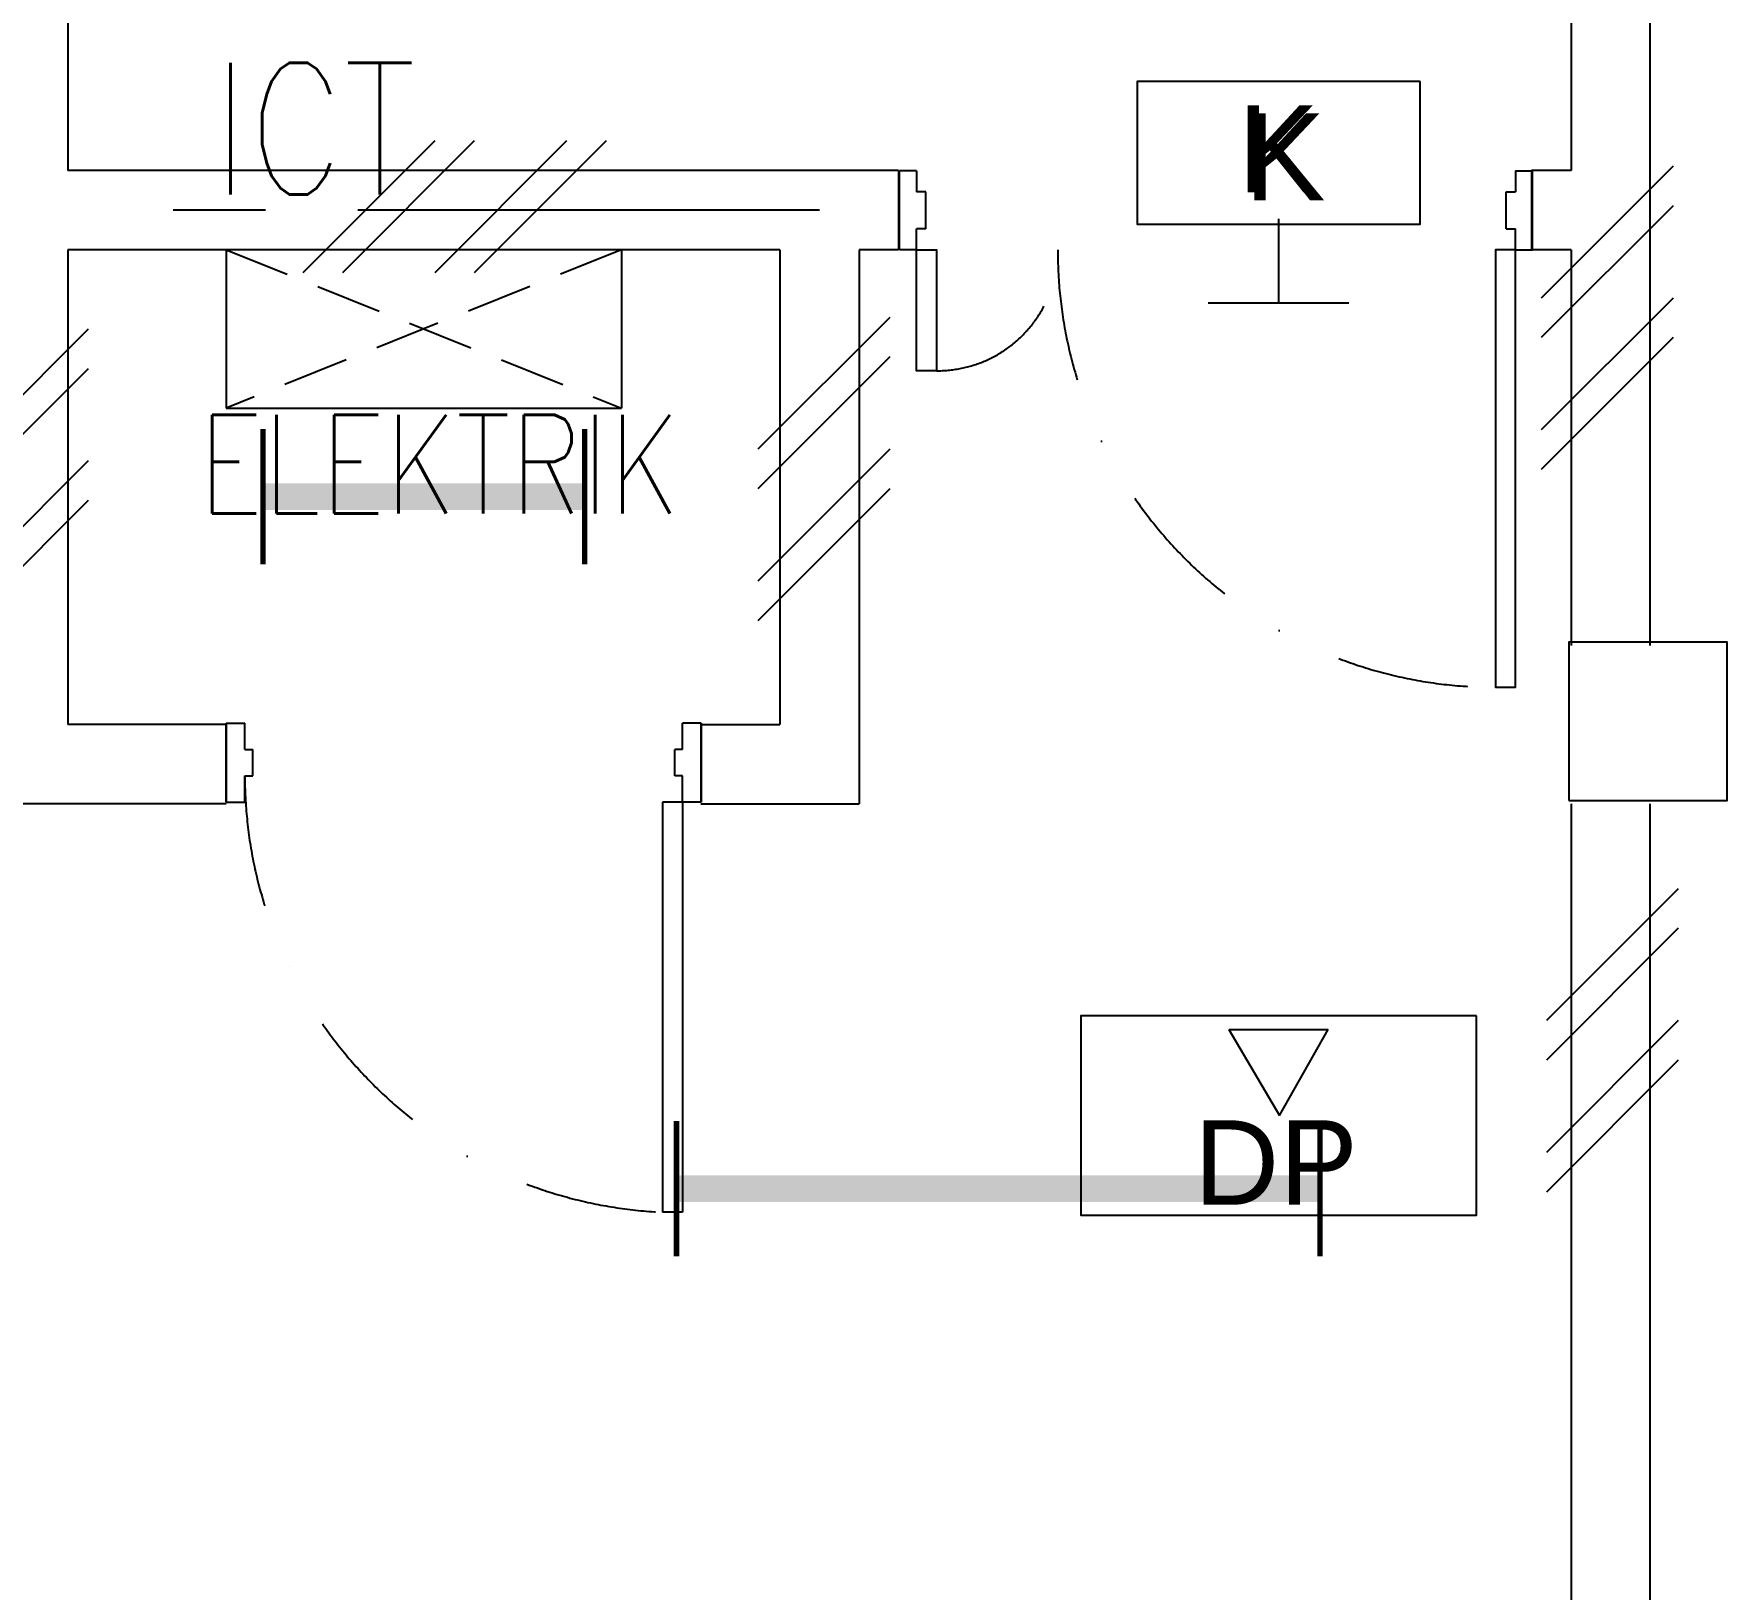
# Model space of a CAD drawing. Header units: inches. Extents: x -106706990 to 300603, y -86718466 to 1728185.
# Drawn here: x 152169 to 155379, y 44421 to 47369 of the extents above; entities that cross this region are included whole.
import ezdxf
from ezdxf.enums import TextEntityAlignment as Align

# ---------------------------------------------------------------- set-up
doc = ezdxf.new("R2010")
doc.units = ezdxf.units.IN
doc.header["$MEASUREMENT"] = 0
for name, pattern in [('CENTER', [2, 1.25, -0.25, 0.25, -0.25]), ('DASHDOT', [1, 0.5, -0.25, 0, -0.25]), ('HIDDEN', [0.375, 0.25, -0.125])]:
    doc.linetypes.add(name, pattern=pattern)
for name, color, linetype in [('A-COLUMN', 3, 'Continuous'), ('A-DOOR', 9, 'Continuous'), ('A-HIDDEN', 8, 'HIDDEN'), ('A-PTILE', 8, 'Continuous'), ('A-ROOMSYM', 3, 'Continuous'), ('A-TXTBOMBA', 7, 'Continuous'), ('A-WALL', 1, 'Continuous'), ('A-WLH', 7, 'Continuous'), ('area', 3, 'Continuous'), ('Grid', 8, 'CENTER'), ('lamb(new)', 5, 'Continuous')]:
    doc.layers.add(name, color=color, linetype=linetype)
doc.layers.get('area').off()
doc.styles.add('arial', font='arial.ttf')
doc.styles.add('style1', font='romans.shx', dxfattribs={"height": 750})

# ---------------------------------------------------------------- blocks, each defined once
blk = doc.blocks.new('A$C52B244CD')
at = {"layer": 'A-WLH', "color": 8}
for p, q in [((0, 0), (250, 250)), ((75, 0), (325, 250)), ((250, 0), (500, 250)), ((325, 0), (575, 250))]:
    blk.add_line(p, q, dxfattribs=at)
blk = doc.blocks.new('A$C49831240')
at = {"layer": 'A-WLH', "color": 8}
for p, q in [((250, 575), (0, 325)), ((250, 500), (0, 250)), ((250, 325), (0, 75)), ((250, 250), (0, 0))]:
    blk.add_line(p, q, dxfattribs=at)
blk = doc.blocks.new('A$C674C400B')
at = {"layer": 'A-DOOR', "color": 8}
for p, q in [((35, 150), (35, 927.1)), ((35, 927.1), (73, 927.1)), ((73, 150), (73, 927.1)), ((35, 150), (73, 150))]:
    blk.add_line(p, q, dxfattribs=at)
at = {"layer": 'A-DOOR', "color": 8, "linetype": 'Continuous'}
for p, q in [((0, 0), (0, 150)), ((0, 150), (0, 0)), ((0, 150), (35, 150)), ((0, 150), (0, 0)), ((0, 0), (0, 150)), ((0, 150), (0, 0)), ((0, 150), (0, 150)), ((0, 0), (0, 150)), ((0, 150), (0, 0)), ((0, 150), (0, 150)), ((35, 150), (35, 100)), ((900, 150), (865, 150)), ((865, 150), (865, 100)), ((900, 150), (900, 0)), ((900, 0), (900, 150)), ((900, 150), (900, 0)), ((900, 150), (900, 0)), ((900, 0), (900, 150)), ((900, 150), (900, 0)), ((900, 150), (900, 150)), ((900, 0), (900, 150)), ((900, 150), (900, 0)), ((900, 150), (900, 150)), ((35, 100), (50, 100)), ((50, 100), (50, 50)), ((865, 100), (850, 100)), ((850, 100), (850, 50)), ((35, 50), (50, 50)), ((35, 50), (35, 0)), ((865, 50), (850, 50)), ((865, 50), (865, 0)), ((0, 0), (35, 0)), ((0, 0), (0, 0)), ((0, 0), (0, 0)), ((900, 0), (865, 0)), ((900, 0), (900, 0)), ((900, 0), (900, 0))]:
    blk.add_line(p, q, dxfattribs=at)
at = {"layer": 'A-DOOR', "color": 8, "linetype": 'DASHDOT', "ltscale": 500}
blk.add_arc((35, 98), 830, 0.1381, 87.3759, dxfattribs=at)
blk = doc.blocks.new('A$C453929C5')
at = {"layer": 'A-DOOR', "color": 8}
for p, q in [((828.9, 1168), (828.9, 1200)), ((828.9, 1200), (978.9, 1200)), ((978.9, 1168), (978.9, 1200)), ((828.9, 1168), (868.9, 1168)), ((868.9, 1150), (868.9, 1168)), ((938.9, 1150), (938.9, 1168)), ((978.9, 1168), (938.9, 1168)), ((868.9, 1150), (938.9, 1150)), ((868.9, 50), (938.9, 50)), ((868.9, 50), (868.9, 32)), ((938.9, 50), (938.9, 32)), ((828.9, 32), (828.9, 0)), ((828.9, 32), (868.9, 32)), ((978.9, 32), (938.9, 32)), ((978.9, 32), (978.9, 0)), ((828.9, 0), (978.9, 0))]:
    blk.add_line(p, q, dxfattribs=at)
for points in [[(828.9, 1168), (828.9, 1130), (600, 1130), (600, 1168)], [(828.9, 32), (828.9, 70), (0, 70), (0, 32)]]:
    blk.add_lwpolyline(points, close=True, dxfattribs=at)
at = {"layer": 'A-DOOR', "color": 8, "linetype": 'DASHDOT', "ltscale": 500}
for centre, radius, start, end in [((828.1, 1128.1), 228.1, 179.5322, 270.0678), ((828.1, 71.9), 828.1, 89.9322, 180.1289)]:
    blk.add_arc(centre, radius, start, end, dxfattribs=at)
blk = doc.blocks.new('YBC 136')
at = {"layer": 'lamb(new)'}
for points, const_width in [([(86612635.7, -1195077), (86612635.7, -1195333.2)], 10.2), ([(86613855.7, -1195077), (86613855.7, -1195333.2)], 10.2), ([(86612635.7, -1195205.1), (86613855.7, -1195205.1)], 50.8)]:
    blk.add_lwpolyline(points, dxfattribs=dict(at, const_width=const_width))
blk = doc.blocks.new('*U528')
at = {"layer": 'lamb(new)'}
blk.add_blockref('YBC 136', (-86613245.7, 1195205.1, -4.3), dxfattribs=at)
blk = doc.blocks.new('*U529')
at = {"layer": 'lamb(new)', "color": 0, "linetype": 'ByBlock', "lineweight": -2, "transparency": 16777216}
blk.add_blockref('*U528', (14000, 0), dxfattribs=at)
blk = doc.blocks.new('YBS 118')
at = {"layer": 'lamb(new)'}
for p, q in [((86608002.3, -1196899.5), (86608002.3, -1196643.2)), ((86608612.3, -1196899.5), (86608612.3, -1196643.2))]:
    blk.add_line(p, q, dxfattribs=at)
for points, const_width in [([(86608002.3, -1196899.5), (86608002.3, -1196643.2)], 10.2), ([(86608612.3, -1196899.5), (86608612.3, -1196643.2)], 10.2), ([(86608612.3, -1196771.3), (86608002.3, -1196771.3)], 50.8)]:
    blk.add_lwpolyline(points, dxfattribs=dict(at, const_width=const_width))
blk = doc.blocks.new('EXITE')
at = {"layer": 'A-TXTBOMBA', "color": 3}
blk.add_lwpolyline([(86607836.1, -1196696.9), (86607299.6, -1196696.9), (86607299.6, -1196967.2), (86607836.1, -1196967.2)], close=True, dxfattribs=at)
at = {"layer": 'A-TXTBOMBA', "color": 3, "style": 'arial'}
blk.add_text('K', height=164.8, dxfattribs=at).set_placement((86607490.7, -1196906.9))
blk = doc.blocks.new('eexit')
at = {"layer": 'A-TXTBOMBA', "color": 3, "linetype": 'Continuous'}
for p, q in [((86699881.6, -1206011.4), (86699881.6, -1206171.1)), ((86700014.7, -1206171.1), (86699748.5, -1206171.1))]:
    blk.add_line(p, q, dxfattribs=at)
at = {"layer": 'A-TXTBOMBA', "color": 3}
blk.add_lwpolyline([(86700150.4, -1205751.4), (86699613.9, -1205751.4), (86699613.9, -1206021.7), (86700150.4, -1206021.7)], close=True, dxfattribs=at)
at = {"layer": 'A-TXTBOMBA', "color": 3, "style": 'arial'}
blk.add_text('K', height=164.8, dxfattribs=at).set_placement((86699817.1, -1205976.5))

msp = doc.modelspace()

# ---------------------------------------------------------------- linework, layer by layer
at = {"layer": 'A-COLUMN', "color": 8}
msp.add_lwpolyline([(155078.5, 45915.6), (155378.5, 45915.6), (155378.5, 46215.6), (155078.5, 46215.6)], close=True, dxfattribs=at)
at = {"layer": 'A-HIDDEN', "color": 8, "linetype": 'HIDDEN', "ltscale": 500}
for p, q in [((153282.8, 46959.7), (152532.8, 46659.7)), ((152532.8, 46959.7), (153282.8, 46659.7))]:
    msp.add_line(p, q, dxfattribs=at)
at = {"layer": 'A-PTILE', "color": 8}
for p, q in [((152532.8, 46959.7), (152532.8, 46659.7)), ((153282.8, 46959.7), (153282.8, 46659.7)), ((152532.8, 46659.7), (153282.8, 46659.7))]:
    msp.add_line(p, q, dxfattribs=at)
at = {"layer": 'A-TXTBOMBA', "color": 8}
for p, q in [((154434, 45481.7), (154529.7, 45318.6)), ((154434, 45481.7), (154622.4, 45481.7)), ((154529.7, 45318.6), (154622.4, 45481.7))]:
    msp.add_line(p, q, dxfattribs=at)
msp.add_lwpolyline([(154903.2, 45507.4), (154153.2, 45507.4), (154153.2, 45129.5), (154903.2, 45129.5)], close=True, dxfattribs=at)
at = {"layer": 'A-WALL', "color": 8, "linetype": 'Continuous', "ltscale": 900}
for p, q in [((152232.8, 50409.7), (152232.8, 47109.7)), ((153807.8, 47109.7), (152232.8, 47109.7)), ((153807.8, 47109.7), (153807.8, 46959.7)), ((155082.8, 47109.7), (155007.8, 47109.7)), ((155007.8, 47109.7), (155007.8, 46959.7)), ((152232.8, 46959.7), (152232.8, 46059.7)), ((153582.8, 46959.7), (152232.8, 46959.7)), ((153582.8, 46959.7), (153582.8, 46059.7)), ((153732.8, 46959.7), (153732.8, 45909.7)), ((153807.8, 46959.7), (153732.8, 46959.7)), ((155082.8, 46959.7), (155007.8, 46959.7)), ((152532.8, 46059.7), (152232.8, 46059.7)), ((153432.8, 46059.7), (153582.8, 46059.7)), ((152532.8, 45909.7), (152082.8, 45909.7)), ((153432.8, 45909.7), (153732.8, 45909.7))]:
    msp.add_line(p, q, dxfattribs=at)
at = {"layer": 'A-WALL', "color": 8}
for p, q in [((155082.8, 50209.7), (155082.8, 47109.7)), ((155232.8, 46209.7), (155232.8, 50209.7)), ((155082.8, 46959.7), (155082.8, 46209.7)), ((155082.8, 45909.7), (155082.8, 39909.7)), ((155232.8, 41109.7), (155232.8, 45909.7)), ((155082.8, 44784.7), (155082.8, 39909.7))]:
    msp.add_line(p, q, dxfattribs=at)
at = {"layer": 'Grid', "color": 8, "ltscale": 700}
msp.add_line((153657.8, 47034.7), (152341.8, 47034.7), dxfattribs=at)

# ---------------------------------------------------------------- block references
at = {"layer": 'A-DOOR', "color": 8}
for name, p, rotation in [('A$C453929C5', (155009.5, 46130.4), 90), ('A$C674C400B', (153433.4, 46062.4), 180)]:
    msp.add_blockref(name, p, dxfattribs=dict(at, rotation=rotation))
at = {"layer": 'A-WLH', "color": 8}
for name, p in [('A$C52B244CD', (152679.1, 46916.7)), ('A$C49831240', (155026.2, 46543.2)), ('A$C49831240', (152021.7, 46234.3)), ('A$C49831240', (153541.1, 46256.6)), ('A$C49831240', (155035.8, 45173.5))]:
    msp.add_blockref(name, p, dxfattribs=at)
at = {"layer": 'area'}
for name, p in [('EXITE', (-86453039.8, 1243975.4)), ('eexit', (-86545353.6, 1253029.9))]:
    msp.add_blockref(name, p, dxfattribs=at)
at = {"layer": 'lamb(new)'}
for name, p in [('YBS 118', (-86455399.3, 1243263.1)), ('*U529', (139996.8, 45179.8, 4.3))]:
    msp.add_blockref(name, p, dxfattribs=at)

# ---------------------------------------------------------------- texts
at = {"layer": 'A-ROOMSYM', "color": 8, "style": 'style1', "width": 0.8}
for s, height, p in [('ICT', 250, (152700.2, 47064.3)), ('ELEKTRIK', 187.5, (152937, 46459.6))]:
    msp.add_text(s, height=height, dxfattribs=at).set_placement(p, align=Align.CENTER)
at = {"layer": 'A-TXTBOMBA', "color": 8, "style": 'arial'}
msp.add_text('DP', height=160, dxfattribs=at).set_placement((154368, 45149.5))

doc.saveas('drawing.dxf')
